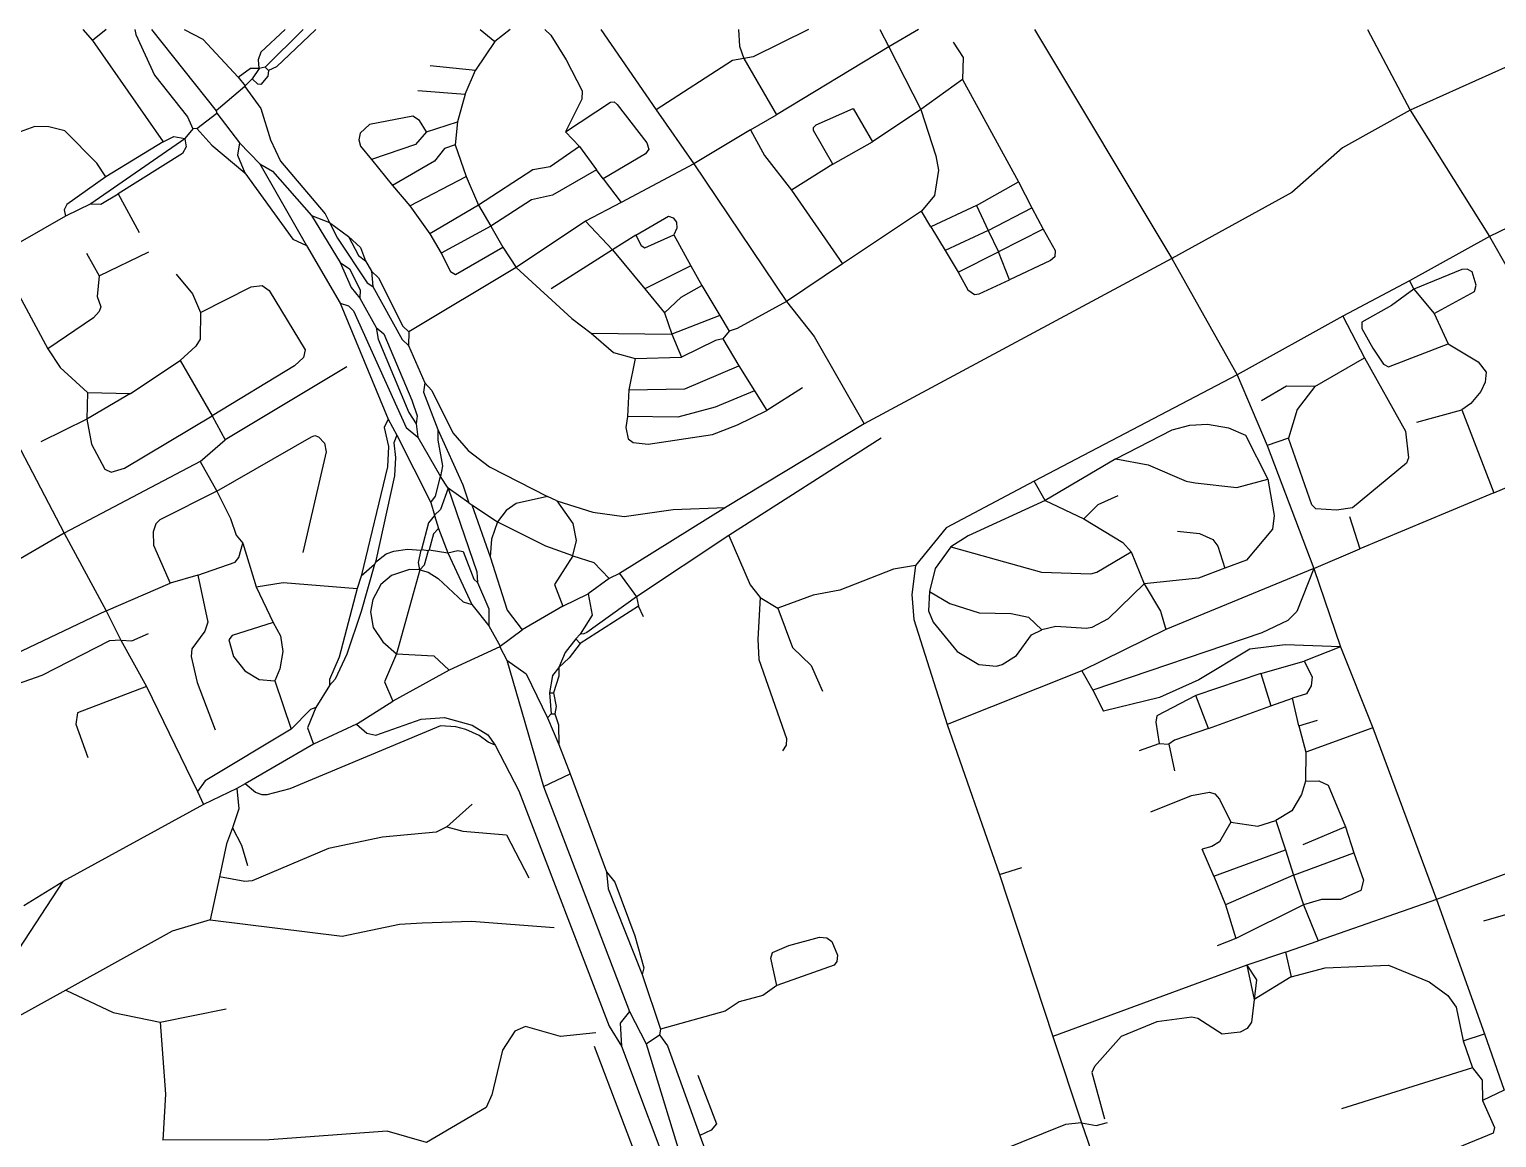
# Model space of a CAD drawing. Header units: inches. Extents: x 13529031 to 13536511, y 3660018 to 3664518.
# Drawn here: x 13531645 to 13533613, y 3663032 to 3664518 of the extents above; entities that cross this region are included whole.
import ezdxf

# ---------------------------------------------------------------- set-up
doc = ezdxf.new("R2010")
doc.units = ezdxf.units.IN
doc.header["$MEASUREMENT"] = 0

msp = doc.modelspace()

# ---------------------------------------------------------------- linework, layer by layer
for points in [[(13531716.4, 3664517.9), (13531729.3, 3664502.8)], [(13531747.8, 3664517.9), (13531729.3, 3664502.8)], [(13531729.3, 3664502.8), (13531824.3, 3664367.3)], [(13531786.4, 3664517.9), (13531787.7, 3664510.9), (13531812.8, 3664456.7), (13531856.8, 3664400.5), (13531864.2, 3664384.6)], [(13531808.4, 3664517.9), (13531895.2, 3664408.6)], [(13531852.3, 3664517.9), (13531877.4, 3664504.6), (13531924.7, 3664453.6)], [(13531987.8, 3664517.9), (13531955.4, 3664487.5), (13531951.5, 3664477), (13531952.7, 3664466.1)], [(13532012.2, 3664517.9), (13531961.2, 3664467.1)], [(13532028.8, 3664517.9), (13532028.4, 3664517.5), (13531976.3, 3664467.8), (13531965.7, 3664462.6)], [(13532269.1, 3664501.8), (13532243.1, 3664463.1)], [(13532249.6, 3664517.9), (13532269.1, 3664501.8)], [(13532289.5, 3664517.9), (13532269.1, 3664501.8)], [(13532336.1, 3664517.9), (13532344, 3664510.1), (13532364.9, 3664477), (13532386.2, 3664435.4), (13532385.8, 3664424.3), (13532363.9, 3664380.5)], [(13532411.3, 3664517.9), (13532485.6, 3664410.2)], [(13532595.9, 3664517.9), (13532597.1, 3664495.6), (13532602.9, 3664478.9)], [(13532689.8, 3664517.9), (13532615.6, 3664481.3), (13532602.9, 3664478.9)], [(13532785.2, 3664517.9), (13532797.6, 3664494.3)], [(13532837.1, 3664517.9), (13532797.6, 3664494.3)], [(13532992.8, 3664517.9), (13533177.1, 3664210.6)], [(13533439.3, 3664517.9), (13533496.8, 3664409.7)], [(13533737.7, 3664517.9), (13533496.8, 3664409.7)], [(13532797.6, 3664494.3), (13532646.8, 3664403.5)], [(13532797.6, 3664494.3), (13532840.4, 3664410.5)], [(13532883.7, 3664500.6), (13532897.3, 3664480.4), (13532896.1, 3664450.8)], [(13531924.7, 3664453.6), (13531941.2, 3664466), (13531952.7, 3664466.1)], [(13531953.2, 3664465.6), (13531943.7, 3664451.6)], [(13531965.7, 3664462.6), (13531964.5, 3664455.3), (13531955.4, 3664444.2), (13531951, 3664444.6), (13531943.7, 3664451.6)], [(13531952.7, 3664466.1), (13531953.2, 3664465.6)], [(13531961.2, 3664467.1), (13531953.2, 3664465.6)], [(13531961.2, 3664467.1), (13531965.7, 3664462.6)], [(13532182.2, 3664469.6), (13532243.1, 3664463.1)], [(13532229.3, 3664430.9), (13532243.1, 3664463.1)], [(13532602.9, 3664478.9), (13532587.7, 3664476), (13532485.6, 3664410.2)], [(13532602.9, 3664478.9), (13532646.8, 3664403.5)], [(13531924.7, 3664453.6), (13531934.2, 3664442.1)], [(13531934.2, 3664442.1), (13531933.7, 3664441.1)], [(13531934.2, 3664442.1), (13531943.7, 3664451.6)], [(13532896.1, 3664450.8), (13532840.4, 3664410.5)], [(13532896.1, 3664450.8), (13532971.4, 3664313.6)], [(13531933.7, 3664441.1), (13531895.2, 3664408.6)], [(13531933.7, 3664441.1), (13531955.4, 3664412), (13531968.4, 3664369.7), (13531981.6, 3664341.3), (13532041.7, 3664270.7), (13532047.4, 3664258.8)], [(13532165.7, 3664436.1), (13532229.3, 3664430.9)], [(13532229.3, 3664430.9), (13532219, 3664394.1)], [(13531869.2, 3664385.1), (13531896.2, 3664405.6)], [(13531895.2, 3664408.6), (13531896.2, 3664405.6)], [(13531896.2, 3664405.6), (13531926.7, 3664365.6)], [(13532363.9, 3664380.5), (13532424, 3664420.2), (13532429, 3664420.8), (13532433.2, 3664417.2), (13532473, 3664365.6), (13532475.5, 3664357.1), (13532471.1, 3664351.2), (13532414.5, 3664317.5)], [(13532485.6, 3664410.2), (13532535.9, 3664337.4)], [(13532612, 3664383.2), (13532646.8, 3664403.5)], [(13532722.5, 3664337.2), (13532696.5, 3664382.1), (13532696.4, 3664386.4), (13532700.1, 3664389.8), (13532749.6, 3664412), (13532775.7, 3664366.9)], [(13532840.4, 3664410.5), (13532775.7, 3664366.9)], [(13532840.4, 3664410.5), (13532860.5, 3664348.5), (13532863.9, 3664328.9), (13532858.8, 3664295.3), (13532841.4, 3664274.3)], [(13533496.8, 3664409.7), (13533405.9, 3664359.1), (13533338.1, 3664299.3), (13533177.1, 3664210.6)], [(13533496.8, 3664409.7), (13533603.1, 3664240)], [(13531747.4, 3664320), (13531735.4, 3664338.5), (13531692.5, 3664381.7), (13531671, 3664387.3), (13531652, 3664387.5), (13531617.7, 3664375.1), (13531576.1, 3664341.6), (13531569.2, 3664329.7), (13531567.3, 3664281.6), (13531601.4, 3664215.3)], [(13531864.2, 3664384.6), (13531853.2, 3664371.6)], [(13531869.2, 3664385.1), (13531864.2, 3664384.6)], [(13531869.2, 3664385.1), (13531889.4, 3664362.7), (13531933.8, 3664325.5)], [(13532177.3, 3664380.7), (13532167.9, 3664395.7), (13532158.9, 3664401.4), (13532100.8, 3664390.3), (13532088.6, 3664378.9), (13532086.6, 3664370), (13532088.7, 3664361.3), (13532103.8, 3664343.3)], [(13532177.3, 3664380.7), (13532219, 3664394.1)], [(13532219, 3664394.1), (13532216, 3664362.9)], [(13532612, 3664383.2), (13532535.9, 3664337.4)], [(13532612, 3664383.2), (13532630.9, 3664348.7), (13532667.1, 3664302.5)], [(13531853.2, 3664371.1), (13531727.2, 3664284.1)], [(13531824.3, 3664367.3), (13531747.4, 3664320)], [(13531853.2, 3664371.1), (13531855, 3664360.4), (13531850.1, 3664351.5), (13531764, 3664297.2)], [(13531824.3, 3664367.3), (13531838.6, 3664374.1), (13531853.2, 3664371.6)], [(13531853.2, 3664371.6), (13531853.2, 3664371.1)], [(13531926.7, 3664365.6), (13531923.9, 3664349.4), (13531933.8, 3664325.5)], [(13531926.7, 3664365.6), (13531953.7, 3664337.6)], [(13532177.3, 3664380.7), (13532162.6, 3664363.6), (13532103.8, 3664343.3)], [(13532363.9, 3664380.5), (13532382.7, 3664361)], [(13532722.5, 3664337.2), (13532775.7, 3664366.9)], [(13532216, 3664362.9), (13532201.6, 3664358.2), (13532188.1, 3664341.3), (13532132, 3664308.6)], [(13532216, 3664362.9), (13532230.5, 3664320.6)], [(13532382.7, 3664361), (13532343.1, 3664333.4), (13532320.2, 3664329.5), (13532247.3, 3664282.1)], [(13532382.7, 3664361), (13532405.2, 3664329.5)], [(13531933.8, 3664325.5), (13531998.3, 3664236.8), (13532016.7, 3664228.1)], [(13531953.7, 3664337.6), (13532016.7, 3664228.1)], [(13531953.7, 3664337.6), (13531970.9, 3664327.8), (13532023.2, 3664268.1)], [(13532103.8, 3664343.3), (13532132, 3664308.6)], [(13532405.2, 3664329.5), (13532346.6, 3664295.8), (13532318.2, 3664289.5), (13532263.8, 3664253.9)], [(13532414.5, 3664317.5), (13532405.2, 3664329.5)], [(13532535.9, 3664337.4), (13532438.7, 3664285.9)], [(13532535.9, 3664337.4), (13532660.1, 3664152.9)], [(13532722.5, 3664337.2), (13532667.1, 3664302.5)], [(13531747.4, 3664320), (13531694.9, 3664282.9), (13531691.6, 3664276.1), (13531693.2, 3664267.6)], [(13532132, 3664308.6), (13532155.1, 3664281.1)], [(13532155.1, 3664281.1), (13532230.5, 3664320.6)], [(13532230.5, 3664320.6), (13532247.3, 3664282.1)], [(13532414.5, 3664317.5), (13532438.7, 3664285.9)], [(13532915, 3664281.8), (13532971.4, 3664313.6)], [(13532971.4, 3664313.6), (13532989.1, 3664278.5)], [(13531727.2, 3664284.1), (13531740.5, 3664283.6), (13531764, 3664297.2)], [(13531764, 3664297.2), (13531792.2, 3664245.6)], [(13532438.7, 3664285.9), (13532390.5, 3664260.5)], [(13532667.1, 3664302.5), (13532735.4, 3664203.3)], [(13533727.5, 3664299.9), (13533603.1, 3664240)], [(13531693.2, 3664267.6), (13531601.4, 3664215.3)], [(13531727.2, 3664284.1), (13531693.2, 3664267.6)], [(13532023.2, 3664268.1), (13532061.7, 3664205.1)], [(13532023.2, 3664268.1), (13532047.4, 3664258.8)], [(13532155.1, 3664281.1), (13532181.7, 3664243.8)], [(13532247.3, 3664282.1), (13532181.7, 3664243.8)], [(13532247.3, 3664282.1), (13532263.8, 3664253.9)], [(13532458.3, 3664241.8), (13532501.8, 3664267.5), (13532508.2, 3664265.2), (13532512.5, 3664259.6), (13532513.1, 3664251.3), (13532509.2, 3664242.5)], [(13532841.4, 3664274.3), (13532735.4, 3664203.3)], [(13532853.9, 3664253), (13532841.4, 3664274.3)], [(13532915, 3664281.8), (13532853.9, 3664253)], [(13532915, 3664281.8), (13532930.9, 3664248.2)], [(13532930.9, 3664248.2), (13532989.1, 3664278.5)], [(13532989.1, 3664278.5), (13533004.6, 3664249.8)], [(13532047.4, 3664258.8), (13532072.6, 3664240)], [(13532047.4, 3664258.8), (13532058.1, 3664237.9), (13532098, 3664178.1), (13532105.3, 3664173.1)], [(13532263.8, 3664253.9), (13532197.2, 3664217.7)], [(13532263.8, 3664253.9), (13532279.7, 3664225.7)], [(13532390.5, 3664260.5), (13532297.9, 3664198.6)], [(13532390.5, 3664260.5), (13532427.1, 3664222.1)], [(13532853.9, 3664253), (13532873.2, 3664221.2)], [(13532930.9, 3664248.2), (13532873.2, 3664221.2)], [(13532930.9, 3664248.2), (13532944.7, 3664219.4)], [(13533004.6, 3664249.8), (13532944.7, 3664219.4)], [(13533004.6, 3664249.8), (13533020.4, 3664221.3), (13533019.9, 3664212.7), (13533014.2, 3664208), (13532959.2, 3664182)], [(13532016.7, 3664228.1), (13532061.7, 3664150.6)], [(13532072.6, 3664240), (13532089.1, 3664225.6), (13532095.7, 3664207.6)], [(13532072.6, 3664240), (13532086.4, 3664214.7), (13532095.7, 3664207.6)], [(13532181.7, 3664243.8), (13532197.2, 3664217.7)], [(13532197.2, 3664217.7), (13532209.5, 3664193.1), (13532216.2, 3664189.1), (13532279.7, 3664225.7)], [(13532279.7, 3664225.7), (13532297.9, 3664198.6)], [(13532458.3, 3664241.8), (13532427.1, 3664222.1)], [(13532458.3, 3664241.8), (13532465.2, 3664228.2), (13532470.3, 3664224.9), (13532509.2, 3664242.5)], [(13532509.2, 3664242.5), (13532531.9, 3664200.9)], [(13533603.1, 3664240), (13533495.7, 3664180.6)], [(13533603.1, 3664240), (13533654.2, 3664150.7)], [(13531601.4, 3664215.3), (13531669.4, 3664089.3)], [(13531721.2, 3664217.6), (13531738.5, 3664187.5)], [(13531738.5, 3664187.5), (13531805.2, 3664219.6)], [(13532095.7, 3664207.6), (13532103.7, 3664193.6)], [(13532427.1, 3664222.1), (13532344.7, 3664170.1)], [(13532427.1, 3664222.1), (13532470.1, 3664170.2)], [(13533177.1, 3664210.6), (13532764.2, 3663988.8)], [(13532873.2, 3664221.2), (13532890.4, 3664192.4)], [(13532890.4, 3664192.4), (13532944.7, 3664219.4)], [(13532959.2, 3664182), (13532944.7, 3664219.4)], [(13533177.1, 3664210.6), (13533264.7, 3664054.8)], [(13531738.5, 3664187.5), (13531735.8, 3664159.9), (13531740.8, 3664145.7), (13531738.5, 3664139.4), (13531730.6, 3664131.3), (13531669.4, 3664089.3)], [(13531841.7, 3664189.6), (13531863.5, 3664163.1), (13531874.5, 3664138.4)], [(13532061.7, 3664205.1), (13532076.3, 3664171.7), (13532088.2, 3664157.6)], [(13532061.7, 3664205.1), (13532074, 3664196.6), (13532088.5, 3664168.6), (13532088.2, 3664157.6)], [(13532103.7, 3664193.6), (13532113.1, 3664184.6), (13532145.9, 3664120), (13532153.7, 3664112.1)], [(13532103.7, 3664193.6), (13532105.3, 3664173.1)], [(13532297.9, 3664198.6), (13532153.7, 3664112.1)], [(13532297.9, 3664198.6), (13532372.5, 3664130), (13532398.4, 3664110.5)], [(13532531.9, 3664200.9), (13532470.1, 3664170.2)], [(13532531.9, 3664200.9), (13532546.7, 3664174.3)], [(13532735.4, 3664203.3), (13532660.1, 3664152.9)], [(13532890.4, 3664192.4), (13532903.5, 3664168.5), (13532912.5, 3664162.3), (13532918.7, 3664163.3), (13532959.2, 3664182)], [(13533528.8, 3664137.1), (13533583, 3664166.5), (13533585, 3664175), (13533579.7, 3664192.7), (13533573.2, 3664196.5), (13533566.2, 3664196.1), (13533501.7, 3664169.6)], [(13531874.5, 3664138.4), (13531942.3, 3664172.8), (13531957.2, 3664174.6), (13531966.4, 3664167.7), (13532014.9, 3664088), (13532012.3, 3664078), (13532000.6, 3664066.7), (13531889.8, 3663999.6)], [(13532105.3, 3664173.1), (13532144.9, 3664102.2), (13532153.2, 3664094.1)], [(13532470.1, 3664170.2), (13532496.4, 3664137.7)], [(13532496.4, 3664137.7), (13532518.8, 3664158.8), (13532546.7, 3664174.3)], [(13532546.7, 3664174.3), (13532570.7, 3664134.4)], [(13533495.7, 3664180.6), (13533406.6, 3664133.5)], [(13533501.7, 3664169.6), (13533471.7, 3664147.7), (13533431.7, 3664125.3), (13533431.8, 3664116.7), (13533446.5, 3664090.5), (13533460.9, 3664068.8), (13533467.8, 3664065.4), (13533547.5, 3664096.1)], [(13533495.7, 3664180.6), (13533501.7, 3664169.6)], [(13533501.7, 3664169.6), (13533528.8, 3664137.1)], [(13532061.7, 3664150.6), (13532126.2, 3663995.1)], [(13532061.7, 3664150.6), (13532073, 3664147.4), (13532079.4, 3664140.7), (13532150.2, 3663984.2), (13532165.7, 3663971.1)], [(13532088.2, 3664157.6), (13532109.7, 3664118.1)], [(13532660.1, 3664152.9), (13532594.2, 3664116.6), (13532583.2, 3664113.1)], [(13532660.1, 3664152.9), (13532697.3, 3664106), (13532764.2, 3663988.8)], [(13531874.5, 3664138.4), (13531874, 3664102.7), (13531868.1, 3664092.9), (13531846.9, 3664073.9)], [(13532496.4, 3664137.7), (13532506.3, 3664109.4)], [(13532570.7, 3664134.4), (13532506.3, 3664109.4)], [(13532570.7, 3664134.4), (13532583.2, 3664113.1)], [(13533406.6, 3664133.5), (13533264.7, 3664054.8)], [(13533406.6, 3664133.5), (13533435.3, 3664077.3)], [(13533528.8, 3664137.1), (13533547.5, 3664096.1)], [(13532109.7, 3664118.1), (13532112.7, 3664102.6), (13532153.7, 3664004.2), (13532163.7, 3663989.1)], [(13532109.7, 3664118.1), (13532120.1, 3664109.6), (13532157.9, 3664020.5), (13532165.1, 3663999.7), (13532163.7, 3663989.1)], [(13532153.7, 3664112.1), (13532153.2, 3664094.1)], [(13532398.4, 3664110.5), (13532506.3, 3664109.4)], [(13532398.4, 3664110.5), (13532428.4, 3664084.6), (13532457.2, 3664076.4)], [(13532506.3, 3664109.4), (13532519.3, 3664078.3)], [(13532583.2, 3664113.1), (13532574.7, 3664103.1)], [(13531669.4, 3664089.3), (13531686.2, 3664064.7), (13531722.6, 3664031.1)], [(13532153.2, 3664094.1), (13532175.2, 3664044.1)], [(13532574.7, 3664103.1), (13532564.8, 3664100.9), (13532519.3, 3664078.3)], [(13532574.7, 3664103.1), (13532596.5, 3664066.6)], [(13533547.5, 3664096.1), (13533587.7, 3664072.2), (13533598.7, 3664058.1), (13533597.4, 3664044.8), (13533591.3, 3664032.3), (13533578, 3664016.4), (13533566.1, 3664007.8)], [(13531780.3, 3664029.8), (13531846.9, 3664073.9)], [(13531846.9, 3664073.9), (13531889.8, 3663999.6)], [(13532457.2, 3664076.4), (13532448.9, 3664034.6)], [(13532457.2, 3664076.4), (13532519.3, 3664078.3)], [(13533435.3, 3664077.3), (13533490.5, 3663979.1), (13533494.5, 3663943.3), (13533491.7, 3663936.4), (13533419.2, 3663876.5), (13533398.1, 3663873.4), (13533370.1, 3663874.8), (13533364.8, 3663880.3), (13533333.3, 3663969.8)], [(13533368.8, 3664039.1), (13533435.3, 3664077.3)], [(13532070.7, 3664065.6), (13531907.5, 3663967.7)], [(13532448.9, 3664034.6), (13532524, 3664036), (13532596.5, 3664066.6)], [(13532596.5, 3664066.6), (13532617.2, 3664033.4)], [(13533264.7, 3664054.8), (13532992.6, 3663912.2)], [(13533264.7, 3664054.8), (13533305.1, 3663959.7)], [(13531584.9, 3664045.1), (13531691.4, 3663842.5)], [(13531722.6, 3664031.1), (13531721.8, 3663995.3)], [(13531780.3, 3664029.8), (13531721.8, 3663995.3)], [(13531722.6, 3664031.1), (13531780.3, 3664029.8)], [(13532175.2, 3664044.1), (13532173.2, 3664031.6), (13532192.4, 3663981.2)], [(13532175.2, 3664044.1), (13532184.4, 3664033.7), (13532212.7, 3663977.1), (13532233.3, 3663953.4), (13532261.9, 3663931.4), (13532339.6, 3663891.5)], [(13532448.9, 3664034.6), (13532447, 3663998.6)], [(13532617.2, 3664033.4), (13532564.6, 3664011.3), (13532514.7, 3663998.1), (13532447, 3663998.6)], [(13532617.2, 3664033.4), (13532633.8, 3664006.8)], [(13532681.7, 3664037.1), (13532633.8, 3664006.8)], [(13533368.8, 3664039.1), (13533330.9, 3664039.6), (13533297.2, 3664019.6)], [(13533368.8, 3664039.1), (13533345.3, 3664008.1), (13533333.3, 3663969.8)], [(13531721.8, 3663995.3), (13531660.2, 3663964.6)], [(13531721.8, 3663995.3), (13531728.1, 3663961.6), (13531746, 3663928.1), (13531754.7, 3663924.3), (13531772.6, 3663929.3), (13531889.8, 3663999.6)], [(13531889.8, 3663999.6), (13531907.5, 3663967.7)], [(13532126.2, 3663995.1), (13532120.5, 3663984), (13532126.6, 3663958.6), (13532125.1, 3663931.5), (13532089.6, 3663784.8)], [(13532126.2, 3663995.1), (13532137.7, 3663973.6)], [(13532447, 3663998.6), (13532444.9, 3663984.2), (13532448, 3663969), (13532454.7, 3663964), (13532474.5, 3663961.8), (13532561.1, 3663974.8), (13532594.6, 3663987.4), (13532633.8, 3664006.8)], [(13533505.7, 3663991.1), (13533566.1, 3664007.8)], [(13533566.1, 3664007.8), (13533608.9, 3663896.5)], [(13531896.1, 3663898.5), (13532023.1, 3663971.6), (13532027.8, 3663973.1), (13532032.5, 3663971.4), (13532040.5, 3663963), (13532042.9, 3663951.6), (13532011.7, 3663816.6)], [(13532137.7, 3663973.6), (13532133.5, 3663963.5), (13532136, 3663943.6), (13532134.5, 3663919.4), (13532108.9, 3663803.6)], [(13532137.7, 3663973.6), (13532183.2, 3663883.6)], [(13532163.7, 3663989.1), (13532165.7, 3663971.1)], [(13532165.7, 3663971.1), (13532196, 3663918.5)], [(13532192.4, 3663981.2), (13532226.1, 3663907.1), (13532234, 3663883)], [(13532192.4, 3663981.2), (13532192.7, 3663967), (13532199.1, 3663932.5), (13532196, 3663918.5)], [(13532764.2, 3663988.8), (13532578.3, 3663876.6)], [(13533101.9, 3663941.9), (13533177.7, 3663981.1), (13533201.3, 3663987.3), (13533224.7, 3663988.3), (13533253.2, 3663983.7), (13533275.9, 3663973.8), (13533305.6, 3663914.8)], [(13533333.3, 3663969.8), (13533305.1, 3663959.7)], [(13531873.7, 3663938.6), (13531907.5, 3663967.7)], [(13532787.2, 3663969.6), (13532583, 3663839.1)], [(13533305.1, 3663959.7), (13533367.5, 3663794.8)], [(13531873.7, 3663938.6), (13531691.4, 3663842.5)], [(13531873.7, 3663938.6), (13531896.1, 3663898.5)], [(13533101.9, 3663941.9), (13533007.1, 3663886.3)], [(13533101.9, 3663941.9), (13533145.1, 3663933.9), (13533196.2, 3663912.2), (13533208.2, 3663909.8), (13533264.3, 3663903.7), (13533305.6, 3663914.8)], [(13532183.2, 3663883.6), (13532189.7, 3663892.1), (13532196, 3663918.5)], [(13532206.3, 3663902.9), (13532196, 3663918.5)], [(13532992.6, 3663912.2), (13532874.2, 3663849.6), (13532833.1, 3663798.8)], [(13533007.1, 3663886.3), (13532992.6, 3663912.2)], [(13533305.6, 3663914.8), (13533314.4, 3663866.2), (13533312, 3663847.7), (13533277, 3663806), (13533247.9, 3663795.5)], [(13533608.9, 3663896.5), (13533666.1, 3663920.7)], [(13531896.1, 3663898.5), (13531819.7, 3663860.2), (13531814.2, 3663855), (13531810.8, 3663844.1), (13531811.2, 3663826.1), (13531833.7, 3663775.5)], [(13531896.1, 3663898.5), (13531914.6, 3663862.1), (13531922.3, 3663839.7), (13531931, 3663828.8)], [(13532206.3, 3663902.9), (13532196.2, 3663873.9), (13532188.2, 3663866.6)], [(13532206.3, 3663902.9), (13532245, 3663790.6), (13532245.9, 3663776)], [(13532234, 3663883), (13532206.3, 3663902.9)], [(13532339.6, 3663891.5), (13532297.7, 3663882.1), (13532284.2, 3663872.6), (13532272.5, 3663857.7)], [(13532352.3, 3663885.9), (13532339.6, 3663891.5)], [(13533104.7, 3663892.6), (13533077.6, 3663880.2), (13533059, 3663861.7)], [(13533608.9, 3663896.5), (13533429.4, 3663821.2)], [(13532183.2, 3663883.6), (13532188.2, 3663866.6)], [(13532234, 3663883), (13532238.3, 3663880.3)], [(13532238.3, 3663880.3), (13532272.5, 3663857.7)], [(13532238.3, 3663880.3), (13532262.6, 3663810.5)], [(13532352.3, 3663885.9), (13532400.3, 3663870.4), (13532442.6, 3663864.8), (13532508.2, 3663874.1), (13532578.3, 3663876.6)], [(13532352.3, 3663885.9), (13532373.5, 3663855.4), (13532378.1, 3663832.5), (13532373.2, 3663812.6)], [(13532578.3, 3663876.6), (13532436.2, 3663788.1)], [(13533007.1, 3663886.3), (13532903.8, 3663838.9), (13532880.6, 3663823.9)], [(13533007.1, 3663886.3), (13533059, 3663861.7)], [(13532188.2, 3663866.1), (13532180.2, 3663856.4), (13532170.7, 3663820.6)], [(13532188.2, 3663866.6), (13532188.2, 3663866.1)], [(13532188.2, 3663866.1), (13532193.7, 3663848.6)], [(13532272.5, 3663857.7), (13532264.7, 3663834.3), (13532262.6, 3663810.5)], [(13532272.5, 3663857.7), (13532336.8, 3663825.4), (13532373.2, 3663812.6)], [(13533059, 3663861.7), (13533111.1, 3663830), (13533122.5, 3663817.3)], [(13533415.2, 3663864.6), (13533429.4, 3663821.2)], [(13531691.4, 3663842.5), (13531594.3, 3663786)], [(13531691.4, 3663842.5), (13531747.6, 3663738.2)], [(13532193.7, 3663848.6), (13532187, 3663841.5), (13532181.2, 3663820.1)], [(13532193.7, 3663848.6), (13532206, 3663815.9)], [(13532583, 3663839.1), (13532459.2, 3663757.1)], [(13532583, 3663839.1), (13532611.7, 3663773.1), (13532624.8, 3663756.1)], [(13533184.7, 3663845.1), (13533214.3, 3663842), (13533231.9, 3663833.8), (13533238.7, 3663825.1), (13533247.9, 3663795.5)], [(13531870.6, 3663786), (13531920.6, 3663803.4), (13531925.9, 3663809.7), (13531931, 3663828.8)], [(13531931, 3663828.8), (13531949, 3663770.2)], [(13532108.9, 3663803.6), (13532123.5, 3663814.4), (13532133.4, 3663818.3), (13532151.8, 3663821.1), (13532170.2, 3663819.6)], [(13532168.6, 3663793.3), (13532166.8, 3663803), (13532170.2, 3663819.6)], [(13532168.6, 3663793.3), (13532174.7, 3663800), (13532180.2, 3663819.1)], [(13532170.7, 3663820.6), (13532170.2, 3663819.6)], [(13532170.7, 3663820.6), (13532180.2, 3663819.1)], [(13532181.2, 3663820.1), (13532180.2, 3663819.1)], [(13532181.2, 3663820.1), (13532206, 3663815.9)], [(13532206, 3663815.9), (13532219.6, 3663819.2), (13532226.6, 3663817.8), (13532240.9, 3663780.8), (13532245.9, 3663776)], [(13532206, 3663815.9), (13532238.2, 3663746.6)], [(13532373.2, 3663812.6), (13532373.7, 3663812.1)], [(13532880.6, 3663823.9), (13532859.6, 3663794.9), (13532852, 3663764.1)], [(13532880.6, 3663823.9), (13533002.2, 3663790.1), (13533068.6, 3663787.8), (13533076.4, 3663789.9), (13533122.5, 3663817.3)], [(13533122.5, 3663817.3), (13533139.8, 3663774.2)], [(13533367.5, 3663794.8), (13533429.4, 3663821.2)], [(13532107.6, 3663800.3), (13532090, 3663737.2), (13532070.5, 3663680.2), (13532054.8, 3663646.6), (13532047.2, 3663638.1)], [(13532107.6, 3663800.3), (13532089.6, 3663784.8)], [(13532168.6, 3663793.3), (13532154.7, 3663793.4), (13532130.7, 3663785.6), (13532116.3, 3663773.5), (13532105.5, 3663753.5), (13532102.4, 3663736.8), (13532106, 3663715.8), (13532118.7, 3663696.6), (13532137.4, 3663680.6)], [(13532108.9, 3663803.6), (13532107.6, 3663800.3)], [(13532168.6, 3663793.3), (13532137.4, 3663680.6)], [(13532168.6, 3663793.3), (13532179.6, 3663790), (13532193.1, 3663781.5), (13532226.6, 3663750.3), (13532238.2, 3663746.6)], [(13532262.6, 3663810.5), (13532285.6, 3663739.2), (13532305.7, 3663712.6)], [(13532373.7, 3663812.1), (13532348.9, 3663773.3), (13532360.2, 3663744.6)], [(13532373.7, 3663812.1), (13532401.7, 3663802.8), (13532422.2, 3663781.6)], [(13532833.1, 3663798.8), (13532803.7, 3663794), (13532731.7, 3663766), (13532696.2, 3663759.1), (13532648.4, 3663741.7)], [(13532833.1, 3663798.8), (13532828.2, 3663760.3), (13532830.8, 3663726.7), (13532875.9, 3663585.6)], [(13533367.5, 3663794.8), (13533344.5, 3663737.2), (13533332.6, 3663725.3), (13533297.6, 3663708.8), (13533071.1, 3663631.6)], [(13533247.9, 3663795.5), (13533212.7, 3663782.1), (13533139.8, 3663774.2)], [(13533367.5, 3663794.8), (13533168.9, 3663713.3)], [(13533367.5, 3663794.8), (13533403.1, 3663690.1)], [(13531747.6, 3663738.2), (13531833.7, 3663775.5)], [(13531870.6, 3663786), (13531833.7, 3663775.5)], [(13531870.6, 3663786), (13531884.3, 3663722.8), (13531880.1, 3663711.1), (13531862.8, 3663687.1), (13531861.8, 3663677.1), (13531869.7, 3663642.1), (13531894.2, 3663578.6)], [(13531949, 3663770.2), (13531985.1, 3663776.1), (13532084.4, 3663768)], [(13532089.6, 3663784.8), (13532084.4, 3663768)], [(13532245.9, 3663776), (13532261.1, 3663740.9), (13532261.2, 3663718.1)], [(13532422.2, 3663781.6), (13532394.2, 3663761.1)], [(13532436.2, 3663788.1), (13532422.2, 3663781.6)], [(13532436.2, 3663788.1), (13532459.2, 3663757.1)], [(13533139.8, 3663774.2), (13533091.5, 3663727.6), (13533069.8, 3663715.9), (13533062.5, 3663714.3), (13533021.3, 3663717), (13533002.5, 3663712.9)], [(13533139.8, 3663774.2), (13533161.9, 3663737.9), (13533168.9, 3663713.3)], [(13531949, 3663770.2), (13531971.7, 3663722.4)], [(13532084.4, 3663768), (13532060.3, 3663676.1), (13532047.3, 3663646.1), (13532047.2, 3663638.1)], [(13532360.2, 3663744.6), (13532394.2, 3663761.1)], [(13532394.2, 3663761.1), (13532399.6, 3663732.2), (13532383.7, 3663707.1)], [(13532459.2, 3663757.1), (13532392.6, 3663709.3), (13532388.6, 3663707.2), (13532383.7, 3663707.1)], [(13532459.2, 3663757.1), (13532461.7, 3663744.6)], [(13532624.8, 3663756.1), (13532621.7, 3663700.1), (13532623, 3663672.8), (13532660.1, 3663567.1), (13532659.7, 3663558.2), (13532654.7, 3663550.6)], [(13532624.8, 3663756.1), (13532648.4, 3663741.7)], [(13532852, 3663764.1), (13532850.9, 3663738.2), (13532856.8, 3663723.1), (13532889.1, 3663683.5), (13532918.2, 3663666.2), (13532942, 3663663.9), (13532949.3, 3663666), (13532968.6, 3663678.1), (13532989, 3663705.9), (13533002.5, 3663712.9)], [(13532852, 3663764.1), (13532879.1, 3663748), (13532918.8, 3663735.4), (13532961.6, 3663734.5), (13532984.9, 3663729.9), (13533002.5, 3663712.9)], [(13531747.6, 3663738.2), (13531568.3, 3663652.6)], [(13531747.6, 3663738.2), (13531767.5, 3663698.7)], [(13532238.2, 3663746.6), (13532261.2, 3663718.1)], [(13532360.2, 3663744.6), (13532305.7, 3663712.6)], [(13532461.7, 3663744.6), (13532383.7, 3663694.6)], [(13532468.4, 3663730.3), (13532461.7, 3663744.6)], [(13532648.4, 3663741.7), (13532668.4, 3663688.8), (13532693.1, 3663665.1), (13532708.7, 3663630.6)], [(13531971.7, 3663722.4), (13531916.7, 3663705.2), (13531912.2, 3663699.4), (13531918.7, 3663676.9), (13531933.7, 3663657.9), (13531952.9, 3663646.1), (13531974.2, 3663644.3)], [(13531971.7, 3663722.4), (13531981.4, 3663704.5), (13531984.9, 3663683.8), (13531980.5, 3663660.5), (13531974.2, 3663644.3)], [(13532261.2, 3663718.1), (13532276.2, 3663690.6)], [(13531767.5, 3663698.7), (13531752.3, 3663697.9), (13531661.5, 3663651.3), (13531594.7, 3663628.2), (13531585.8, 3663630.8), (13531568.3, 3663652.6)], [(13531767.5, 3663698.7), (13531782.1, 3663697.9), (13531804.7, 3663707.6)], [(13531767.5, 3663698.7), (13531801.9, 3663636.5)], [(13532276.2, 3663690.6), (13532305.7, 3663712.6)], [(13532377.7, 3663700.6), (13532363.5, 3663682.2), (13532354.8, 3663662.1)], [(13532383.7, 3663694.6), (13532368.9, 3663675.2), (13532354.8, 3663662.1)], [(13532383.7, 3663707.1), (13532377.7, 3663700.6)], [(13532377.7, 3663700.6), (13532383.7, 3663694.6)], [(13533168.9, 3663713.3), (13533056.3, 3663657.7)], [(13532137.4, 3663680.6), (13532120.9, 3663642.8), (13532132.2, 3663617.1)], [(13532137.4, 3663680.6), (13532187.3, 3663677.8), (13532207.7, 3663658.6)], [(13532275.7, 3663690.1), (13532207.7, 3663658.6)], [(13532276.2, 3663690.6), (13532275.7, 3663690.1)], [(13532275.7, 3663690.1), (13532285.2, 3663672.1)], [(13533403.1, 3663690.1), (13533329.1, 3663692.6), (13533281.7, 3663687), (13533213.2, 3663645.7), (13533160.6, 3663622), (13533085.6, 3663603.7)], [(13533403.1, 3663690.1), (13533354.5, 3663670.6)], [(13533403.1, 3663690.1), (13533446.8, 3663581.4)], [(13532207.7, 3663658.6), (13532132.2, 3663617.1)], [(13532285.2, 3663672.1), (13532334.2, 3663502.6)], [(13532285.2, 3663672.1), (13532311.3, 3663653.8), (13532339.7, 3663594.6)], [(13532354.8, 3663662.1), (13532346.3, 3663651.6), (13532342.2, 3663628.1)], [(13532354.8, 3663662.1), (13532355.1, 3663650.6), (13532347.7, 3663628.1)], [(13533056.3, 3663657.7), (13532875.9, 3663585.6)], [(13533056.3, 3663657.7), (13533071.1, 3663631.6)], [(13533296.5, 3663654.1), (13533354.5, 3663670.6)], [(13533354.5, 3663670.6), (13533365.3, 3663649.7), (13533364.1, 3663637.7), (13533357.6, 3663627), (13533339, 3663621)], [(13531801.9, 3663636.5), (13531709.2, 3663601.2), (13531707.2, 3663586.2), (13531723.2, 3663541.6)], [(13531801.9, 3663636.5), (13531870.2, 3663496.1)], [(13531974.2, 3663644.3), (13531996.1, 3663579.5)], [(13532047.2, 3663638.1), (13532029.2, 3663608.4)], [(13533296.5, 3663654.1), (13533209.4, 3663624.5)], [(13533296.5, 3663654.1), (13533309.8, 3663610.6)], [(13532083.7, 3663586.1), (13532132.2, 3663617.1)], [(13532342.2, 3663628.1), (13532344.7, 3663600.1)], [(13532342.2, 3663628.1), (13532347.7, 3663628.1)], [(13532347.7, 3663628.1), (13532351.5, 3663610), (13532349.7, 3663600.1)], [(13533071.1, 3663631.6), (13533085.6, 3663603.7)], [(13533209.4, 3663624.5), (13533156.8, 3663597.2), (13533155.4, 3663589.1), (13533160.2, 3663560.1)], [(13533226.3, 3663580.6), (13533209.4, 3663624.5)], [(13533309.8, 3663610.6), (13533339, 3663621)], [(13533347.5, 3663583.9), (13533339, 3663621)], [(13532029.2, 3663608.4), (13532022, 3663606), (13531996.1, 3663579.5)], [(13532029.2, 3663608.4), (13532017.6, 3663581.5), (13532025.7, 3663559.6)], [(13532344.7, 3663600.1), (13532339.7, 3663594.6)], [(13532344.7, 3663600.1), (13532349.7, 3663600.1)], [(13532349.7, 3663600.1), (13532354.3, 3663585.5), (13532355.1, 3663558.9)], [(13533226.3, 3663580.6), (13533309.8, 3663610.6)], [(13531996.1, 3663579.5), (13531880.7, 3663510.1), (13531870.2, 3663496.1)], [(13532269.7, 3663558.1), (13532260.1, 3663562.1), (13532248.1, 3663571), (13532230.1, 3663578.9), (13532216.6, 3663582.5), (13532196.2, 3663584), (13531994.1, 3663499.3), (13531963.5, 3663491.6), (13531957, 3663491.5), (13531948.2, 3663494.6), (13531934.2, 3663506.1)], [(13532083.7, 3663586.1), (13532025.7, 3663559.6)], [(13532083.7, 3663586.1), (13532097.3, 3663574.3), (13532109.3, 3663571.3), (13532170.4, 3663593), (13532201.7, 3663595.2), (13532238.6, 3663584.9), (13532259.5, 3663571.9), (13532269.7, 3663558.1)], [(13532339.7, 3663594.6), (13532355.1, 3663558.9)], [(13532875.9, 3663585.6), (13532945.7, 3663384.6)], [(13533226.3, 3663580.6), (13533180.7, 3663564.6), (13533173.2, 3663559.6)], [(13533347.5, 3663583.9), (13533372.2, 3663591.6)], [(13533347.5, 3663583.9), (13533356.9, 3663548.8)], [(13533446.8, 3663581.4), (13533356.9, 3663548.8)], [(13533446.8, 3663581.4), (13533532, 3663351)], [(13532025.7, 3663559.6), (13531934.2, 3663506.1)], [(13532269.7, 3663558.1), (13532301.4, 3663497), (13532422.2, 3663181.2), (13532438.9, 3663154.3)], [(13532355.1, 3663558.9), (13532370.2, 3663519.6)], [(13533133.7, 3663551.1), (13533160.2, 3663560.1)], [(13533160.2, 3663560.1), (13533173.2, 3663559.6)], [(13533173.2, 3663559.6), (13533180.7, 3663523.6)], [(13533356.9, 3663548.8), (13533356.2, 3663509.8)], [(13532334.2, 3663502.6), (13532370.2, 3663519.6)], [(13532370.2, 3663519.6), (13532418.7, 3663388.1)], [(13531923.2, 3663500.1), (13531878.2, 3663478.6)], [(13531923.2, 3663500.1), (13531925.6, 3663472.5), (13531917.3, 3663447)], [(13531934.2, 3663506.1), (13531923.2, 3663500.1)], [(13532334.2, 3663502.6), (13532449.7, 3663201.1)], [(13533356.2, 3663509.8), (13533350.8, 3663491.8), (13533338, 3663469.8), (13533316.5, 3663457.2)], [(13533356.2, 3663509.8), (13533374, 3663510.3), (13533386.8, 3663504.4), (13533409.9, 3663448.5)], [(13531878.2, 3663478.6), (13531689.6, 3663375.1)], [(13531870.2, 3663496.1), (13531878.2, 3663478.6)], [(13532204.6, 3663448.5), (13532238.7, 3663479.1)], [(13533148.7, 3663468.6), (13533203.6, 3663490.7), (13533227.7, 3663495.1), (13533234.9, 3663492.6), (13533240.9, 3663485.7), (13533256.2, 3663454.7)], [(13533868.3, 3663475.2), (13533532, 3663351)], [(13532204.6, 3663448.5), (13532190.3, 3663441.2), (13532118.2, 3663434.5), (13532046.2, 3663419.5), (13531943.6, 3663376.3), (13531933.8, 3663375.4), (13531899.7, 3663381.3)], [(13531917.3, 3663447), (13531909.3, 3663425.9), (13531899.7, 3663381.3)], [(13531917.3, 3663447), (13531929.2, 3663424.1), (13531937.2, 3663396.6)], [(13532204.6, 3663448.5), (13532226.3, 3663442.9), (13532284.9, 3663437.6), (13532314.7, 3663380.1)], [(13533256.2, 3663454.7), (13533241, 3663428.4), (13533230.7, 3663422), (13533217.7, 3663418.5)], [(13533256.2, 3663454.7), (13533292.6, 3663449.4), (13533316.5, 3663457.2)], [(13533316.5, 3663457.2), (13533329.5, 3663417.6)], [(13533409.9, 3663448.5), (13533352.7, 3663424.6)], [(13533409.9, 3663448.5), (13533421.2, 3663413.5)], [(13533233.3, 3663382.4), (13533217.7, 3663418.5)], [(13533233.3, 3663382.4), (13533329.5, 3663417.6)], [(13533329.5, 3663417.6), (13533340.3, 3663383.6)], [(13533340.3, 3663383.6), (13533421.2, 3663413.5)], [(13533421.2, 3663413.5), (13533434.3, 3663377), (13533430.3, 3663363.1), (13533403.1, 3663351.2), (13533377.6, 3663351.2), (13533353.7, 3663344)], [(13531899.7, 3663381.3), (13531887.2, 3663323.9)], [(13532418.7, 3663388.1), (13532420.9, 3663365.4), (13532466.7, 3663250.6)], [(13532418.7, 3663388.1), (13532430, 3663374.5), (13532456.8, 3663302.2), (13532468.8, 3663259.6), (13532466.7, 3663250.6)], [(13532945.7, 3663384.6), (13532975.7, 3663394.1)], [(13532945.7, 3663384.6), (13533017.4, 3663167.2)], [(13533233.3, 3663382.4), (13533248.8, 3663343.9)], [(13533340.3, 3663383.6), (13533248.8, 3663343.9)], [(13533340.3, 3663383.6), (13533353.7, 3663344)], [(13531689.6, 3663375.1), (13531592.9, 3663228.3), (13531562.5, 3663199.4), (13531471.6, 3663146.4), (13531309.6, 3663064.3), (13531247.7, 3663042.1)], [(13531637.5, 3663343), (13531689.6, 3663375.1)], [(13533248.8, 3663343.9), (13533262.9, 3663298.8)], [(13533353.7, 3663344), (13533262.9, 3663298.8)], [(13533353.7, 3663344), (13533373.5, 3663295.8)], [(13533532, 3663351), (13533373.5, 3663295.8)], [(13533532, 3663351), (13533596.2, 3663171.1)], [(13533595.7, 3663322.6), (13533656.5, 3663340), (13533668.3, 3663341.2), (13533768.5, 3663300.8), (13533816.5, 3663272.9)], [(13531887.2, 3663323.9), (13531836.2, 3663308.5), (13531693.7, 3663229.4)], [(13531887.2, 3663323.9), (13532064.5, 3663301.7), (13532141, 3663318.1), (13532171.6, 3663320), (13532237.8, 3663322), (13532348.7, 3663313.6)], [(13532647.1, 3663235.7), (13532639.2, 3663272.4), (13532641.3, 3663279.8), (13532663.3, 3663289.4), (13532704.7, 3663300.8), (13532714.5, 3663299.6), (13532720.9, 3663294.8), (13532728.6, 3663276.3), (13532727.8, 3663267.8), (13532724.2, 3663262.9), (13532647.1, 3663235.7)], [(13533262.9, 3663298.8), (13533237.7, 3663289.1)], [(13533329.5, 3663280.6), (13533373.5, 3663295.8)], [(13533277.7, 3663262.9), (13533017.4, 3663167.2)], [(13533329.5, 3663280.6), (13533277.7, 3663262.9)], [(13533277.7, 3663262.9), (13533287.6, 3663216.9)], [(13533277.7, 3663262.9), (13533290.4, 3663243.5), (13533287.6, 3663216.9)], [(13533329.5, 3663280.6), (13533337.1, 3663247.3)], [(13533337.1, 3663247.3), (13533382.8, 3663259.3), (13533467.6, 3663262.9), (13533522.2, 3663240.7), (13533547.4, 3663222.4), (13533558.2, 3663206.6), (13533567.6, 3663161.5)], [(13532466.7, 3663250.6), (13532491.2, 3663177.1)], [(13533337.1, 3663247.3), (13533287.6, 3663216.9)], [(13531693.7, 3663229.4), (13531626.7, 3663192.6), (13531607, 3663176.6), (13531593.2, 3663159.6)], [(13531693.7, 3663229.4), (13531757.2, 3663199.7), (13531820.1, 3663186.6)], [(13532647.1, 3663235.7), (13532628.6, 3663222.3), (13532596.8, 3663213.8), (13532577.9, 3663201.3), (13532491.2, 3663177.1)], [(13531820.1, 3663186.6), (13531908.7, 3663204.6)], [(13533287.6, 3663216.9), (13533284, 3663186.7), (13533278, 3663178.1), (13533268.7, 3663173.2), (13533244.7, 3663170.3), (13533212.1, 3663191.5), (13533204, 3663193.5), (13533156.7, 3663187), (13533108.9, 3663167.3), (13533073.4, 3663127), (13533069.7, 3663119.2), (13533086.7, 3663057.1)], [(13531820.1, 3663186.6), (13531827.4, 3663090.1), (13531823.9, 3663028.3)], [(13532449.7, 3663201.1), (13532437, 3663185.4), (13532438.9, 3663154.3)], [(13532449.7, 3663201.1), (13532472.2, 3663157.6)], [(13532404.7, 3663172.1), (13532357.2, 3663167.2), (13532310.2, 3663180.9), (13532295.8, 3663174.6), (13532279.3, 3663149.1), (13532265.2, 3663089.1), (13532257.5, 3663072.3), (13532177.2, 3663025.4), (13532124.8, 3663040.5), (13531966.6, 3663028.7), (13531823.9, 3663028.3)], [(13532472.2, 3663157.6), (13532489.7, 3663169.6)], [(13532491.2, 3663177.1), (13532489.7, 3663169.6)], [(13532489.7, 3663169.6), (13532500.6, 3663154.9), (13532544.1, 3663034.7)], [(13533017.4, 3663167.2), (13533055.9, 3663051.5)], [(13533567.6, 3663161.5), (13533596.2, 3663171.1)], [(13533596.2, 3663171.1), (13533622.9, 3663095.4)], [(13532402.2, 3663154.6), (13532508.1, 3662875.6), (13532507.2, 3662868.4), (13532503.6, 3662864.1), (13532438.5, 3662833.7), (13532425.5, 3662811.7), (13532436.2, 3662757), (13532447.5, 3662737.7), (13532455, 3662685.3), (13532465.5, 3662662.3), (13532479.3, 3662640.8)], [(13532438.9, 3663154.3), (13532511.7, 3662960.5), (13532521.1, 3662949.3), (13532537.7, 3662942.6)], [(13532472.2, 3663157.6), (13532537.7, 3662942.6)], [(13533567.6, 3663161.5), (13533580.3, 3663125.5)], [(13533580.3, 3663125.5), (13533404.7, 3663070.6)], [(13533580.3, 3663125.5), (13533593.1, 3663108.9), (13533593.6, 3663081.5)], [(13532541.2, 3663115.6), (13532566.2, 3663050.2), (13532559.4, 3663041.6), (13532544.1, 3663034.7)], [(13533622.9, 3663095.4), (13533593.6, 3663081.5)], [(13533593.6, 3663081.5), (13533609.9, 3663045.3), (13533608.1, 3663037.9), (13533437.2, 3662967.6)], [(13533055.9, 3663051.5), (13533034.6, 3663049.3), (13532824.6, 3662964.8), (13532596.1, 3662891.6)], [(13533055.9, 3663051.5), (13533075.7, 3663048.2), (13533090.7, 3663052.1)], [(13533055.9, 3663051.5), (13533111.4, 3662891)], [(13532544.1, 3663034.7), (13532596.1, 3662891.6)]]:
    msp.add_lwpolyline(points)

doc.saveas('drawing.dxf')
